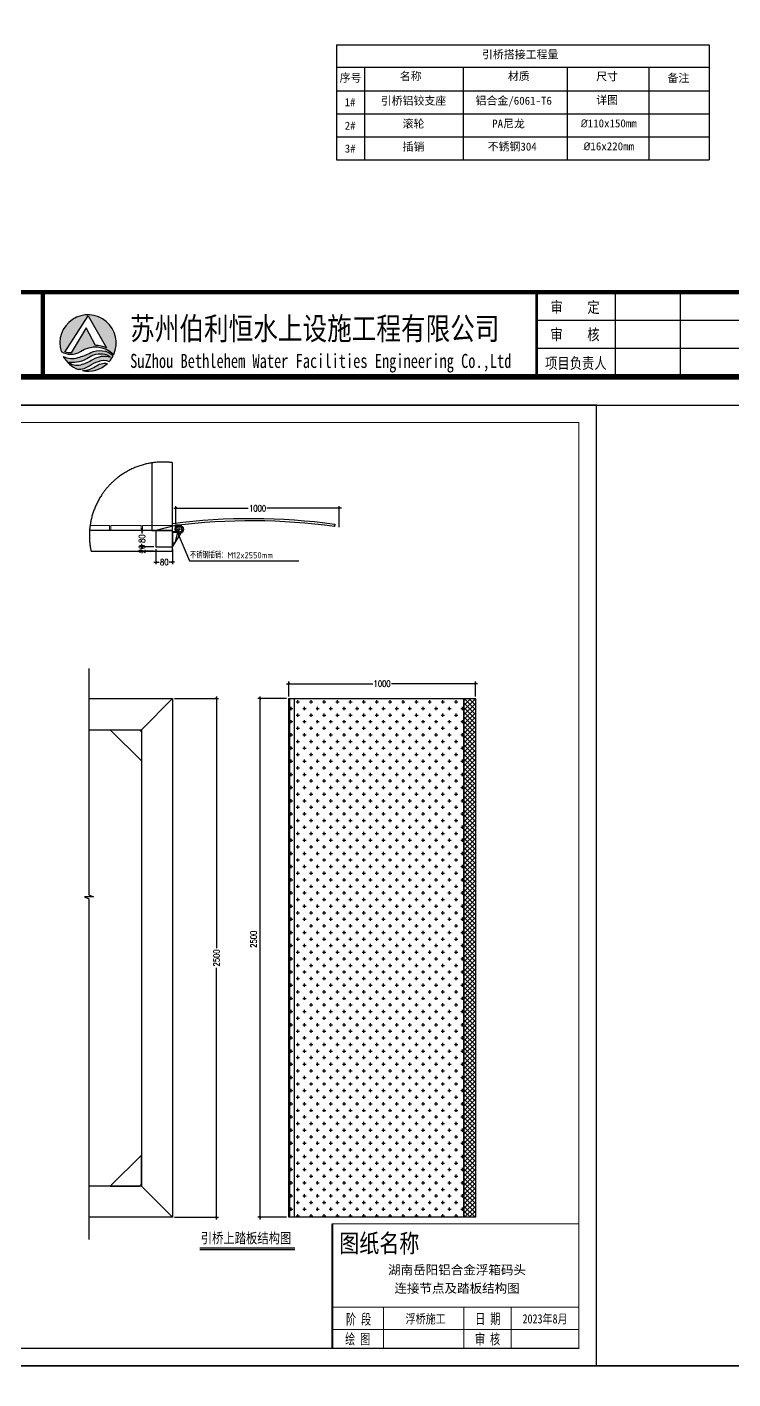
# Model space of a CAD drawing. Extents: x -259369 to -50372, y -155978 to 198088.
# Drawn here: x -103990 to -100589, y 24441 to 30956 of the extents above; entities that cross this region are included whole.
import ezdxf
from ezdxf.enums import TextEntityAlignment as Align

# ---------------------------------------------------------------- set-up
doc = ezdxf.new("R2010")
doc.units = 0
doc.header["$LTSCALE"] = 1000
doc.header["$MEASUREMENT"] = 0
for name, pattern in [('CENTER', [2, 1.25, -0.25, 0.25, -0.25]), ('DASH', [0.35, 0.25, -0.1]), ('DASHED', [0.75, 0.5, -0.25]), ('PHANTOM2', [1.25, 0.625, -0.125, 0.125, -0.125, 0.125, -0.125])]:
    doc.linetypes.add(name, pattern=pattern)
doc.layers.add('1', color=7, linetype='Continuous', true_color=0xffffff)
for name, color, linetype in [('100x100铝方通', 3, 'Continuous'), ('hjh文字', 7, 'Continuous'), ('HR-Aluminous', 4, 'Continuous'), ('HR-Break', 1, 'PHANTOM2'), ('HR-dimension', 9, 'Continuous'), ('HR-hatch', 8, 'Continuous'), ('HR-Index symbol', 35, 'Continuous'), ('HR-Zhuliang', 3, 'Continuous'), ('SGIDI_TK_TEXT', 3, 'Continuous'), ('连接端梁', 130, 'Continuous'), ('铝条', 31, 'Continuous'), ('铝通', 4, 'Continuous')]:
    doc.layers.add(name, color=color, linetype=linetype)
doc.layers.add('YLW-Background', color=45, linetype='Continuous', lineweight=5)
doc.layers.add('图框', color=7, linetype='Continuous', lineweight=13)
doc.styles.add('-宋体', font='', dxfattribs={"width": 0.8})
doc.styles.add('_TCH_DIM', font='SIMPLEX.shx', dxfattribs={"bigfont": 'hztxt.shx'})
doc.styles.add('Arial', font='')
doc.styles.add('HZTXT', font='txtw.shx', dxfattribs={"width": 0.8, "bigfont": 'hztxtw.shx'})
doc.styles.add('SGIDI-0', font='simhei.ttf', dxfattribs={"width": 0.8})
doc.styles.get("Standard").update_dxf_attribs({"font": 'gbenor.shx', "bigfont": 'gbcbig.shx'})
doc.styles.add('仿宋', font='simfang.ttf', dxfattribs={"width": 0.7})
doc.styles.add('图框', font='')
doc.styles.add('宋体', font='')
doc.styles.add('工程字体', font='', dxfattribs={"width": 0.8})
doc.styles.add('黑体', font='simhei.ttf', dxfattribs={"width": 0.8})
doc.styles.get('-宋体').set_extended_font_data('SimSun')
doc.styles.get('Arial').set_extended_font_data('STXihei')
doc.styles.get('图框').set_extended_font_data('SimSun')
doc.styles.get('宋体').set_extended_font_data('SimSun')
doc.styles.get('工程字体').set_extended_font_data('SimSun')
doc.dimstyles.new('HR-A3-DIM-10', dxfattribs={"dimscale": 10, "dimtxt": 3, "dimasz": 1, "dimexe": 1, "dimexo": 1, "dimgap": 0.5, "dimtad": 0, "dimdec": 1, "dimrnd": 0.0005, "dimzin": 9, "dimdsep": 46, "dimtxsty": 'HZTXT', "dimblk": 'ARCHTICK', "dimcen": 0, "dimdle": 1, "dimclrd": 9, "dimclre": 9, "dimclrt": 2, "dimazin": 2, "dimtfac": 1, "dimtdec": 1, "dimtix": 1, "dimtofl": 0, "dimtmove": 2, "dimatfit": 3, "dimldrblk": 'ARCHTICK', "dimfxl": 1, "dimarcsym": 2})
doc.dimstyles.new('HR-BI-DIM5', dxfattribs={"dimscale": 6, "dimtxt": 5, "dimasz": 1, "dimexe": 1, "dimexo": 1.5, "dimgap": 2, "dimtad": 1, "dimdec": 1, "dimdsep": 46, "dimtxsty": 'HZTXT', "dimcen": 0, "dimdle": 1, "dimclrd": 256, "dimclre": 256, "dimclrt": 2, "dimadec": 1, "dimazin": 0, "dimtfac": 1, "dimtdec": 1, "dimtix": 1, "dimtmove": 2, "dimatfit": 3, "dimfxl": 1, "dimtfill": 1, "dimtolj": 1, "dimtzin": 0, "dimarcsym": 1})

# ---------------------------------------------------------------- blocks, each defined once
blk = doc.blocks.new('A$C148601bc')
at = {"layer": 'HR-dimension'}
blk.add_lwpolyline([(-5.8, -50), (6.7, 0), (-18.3, 0), (-18.3, -50)], close=True, dxfattribs=at)
blk = doc.blocks.new('_ArchTick')
at = {"color": 0, "linetype": 'ByBlock', "const_width": 0.4}
blk.add_lwpolyline([(-0.5, -0.5), (0.5, 0.5)], dxfattribs=at)
blk = doc.blocks.new('*D474')
at = {"layer": 'Defpoints', "color": 0, "ltscale": 1.5, "transparency": 16777216}
for p in [(-103369.2, 28450.6), (-103289.2, 28450.6), (-103289.2, 28377.5)]:
    blk.add_point(p, dxfattribs=at)
at = {"layer": 'HR-dimension', "color": 9, "lineweight": -2, "ltscale": 1.5, "transparency": 16777216}
for p, q in [((-103369.2, 28440.6), (-103369.2, 28367.5)), ((-103289.2, 28440.6), (-103289.2, 28367.5)), ((-103379.2, 28377.5), (-103353.7, 28377.5)), ((-103279.2, 28377.5), (-103304.8, 28377.5))]:
    blk.add_line(p, q, dxfattribs=at)
at = {"layer": 'HR-dimension', "color": 9, "lineweight": -2, "ltscale": 1.5, "transparency": 16777216, "xscale": 10, "yscale": 10, "zscale": 10, "rotation": 180}
blk.add_blockref('_ArchTick', (-103369.2, 28377.5), dxfattribs=at)
at = {"layer": 'HR-dimension', "color": 9, "lineweight": -2, "ltscale": 1.5, "transparency": 16777216, "xscale": 10, "yscale": 10, "zscale": 10}
blk.add_blockref('_ArchTick', (-103289.2, 28377.5), dxfattribs=at)
at = {"layer": 'HR-dimension', "color": 2, "ltscale": 1.5, "transparency": 16777216, "insert": (-103329.2, 28377.5), "char_height": 30, "attachment_point": 5, "style": 'HZTXT'}
blk.add_mtext('80', dxfattribs=at)
blk = doc.blocks.new('*D448')
at = {"layer": 'Defpoints', "color": 0, "ltscale": 1.5, "transparency": 16777216}
for p in [(-103436.6, 28450.6), (-103369.2, 28450.6), (-103369.2, 28430.6)]:
    blk.add_point(p, dxfattribs=at)
at = {"layer": 'HR-dimension', "color": 9, "lineweight": -2, "ltscale": 1.5, "transparency": 16777216}
for p, q in [((-103379.2, 28450.6), (-103446.6, 28450.6)), ((-103379.2, 28430.6), (-103446.6, 28430.6)), ((-103436.6, 28450.6), (-103436.6, 28460.6)), ((-103436.6, 28430.6), (-103436.6, 28420.6))]:
    blk.add_line(p, q, dxfattribs=at)
at = {"layer": 'HR-dimension', "color": 9, "lineweight": -2, "ltscale": 1.5, "transparency": 16777216, "xscale": 10, "yscale": 10, "zscale": 10}
for p, rotation in [((-103436.6, 28450.6), 270), ((-103436.6, 28430.6), 90)]:
    blk.add_blockref('_ArchTick', p, dxfattribs=dict(at, rotation=rotation))
at = {"layer": 'HR-dimension', "color": 2, "ltscale": 1.5, "transparency": 16777216, "insert": (-103436.6, 28440.6), "char_height": 30, "attachment_point": 5, "rotation": 90, "style": 'HZTXT'}
blk.add_mtext('20', dxfattribs=at)
blk = doc.blocks.new('*D475')
at = {"layer": 'Defpoints', "color": 0, "ltscale": 1.5, "transparency": 16777216}
for p in [(-103436.6, 28530.6), (-103369.2, 28530.6), (-103369.2, 28450.6)]:
    blk.add_point(p, dxfattribs=at)
at = {"layer": 'HR-dimension', "color": 9, "lineweight": -2, "ltscale": 1.5, "transparency": 16777216}
for p, q in [((-103436.6, 28540.6), (-103436.6, 28515.1)), ((-103379.2, 28530.6), (-103446.6, 28530.6)), ((-103379.2, 28450.6), (-103446.6, 28450.6)), ((-103436.6, 28440.6), (-103436.6, 28466.2))]:
    blk.add_line(p, q, dxfattribs=at)
at = {"layer": 'HR-dimension', "color": 9, "lineweight": -2, "ltscale": 1.5, "transparency": 16777216, "xscale": 10, "yscale": 10, "zscale": 10}
for p, rotation in [((-103436.6, 28530.6), 90), ((-103436.6, 28450.6), 270)]:
    blk.add_blockref('_ArchTick', p, dxfattribs=dict(at, rotation=rotation))
at = {"layer": 'HR-dimension', "color": 2, "ltscale": 1.5, "transparency": 16777216, "insert": (-103436.6, 28490.6), "char_height": 30, "attachment_point": 5, "rotation": 90, "style": 'HZTXT'}
blk.add_mtext('80', dxfattribs=at)
blk = doc.blocks.new('*D476')
at = {"layer": 'Defpoints', "color": 0, "ltscale": 1.5, "transparency": 16777216}
for p in [(-103289.2, 27720.1), (-103289.2, 25220.1), (-103077.5, 25220.1)]:
    blk.add_point(p, dxfattribs=at)
at = {"layer": 'HR-dimension', "color": 9, "lineweight": -2, "ltscale": 1.5, "transparency": 16777216}
for p, q in [((-103279.2, 27720.1), (-103067.5, 27720.1)), ((-103077.5, 27730.1), (-103077.5, 26517.4)), ((-103077.5, 25210.1), (-103077.5, 26422.8)), ((-103279.2, 25220.1), (-103067.5, 25220.1))]:
    blk.add_line(p, q, dxfattribs=at)
at = {"layer": 'HR-dimension', "color": 9, "lineweight": -2, "ltscale": 1.5, "transparency": 16777216, "xscale": 10, "yscale": 10, "zscale": 10}
for p, rotation in [((-103077.5, 27720.1), 90), ((-103077.5, 25220.1), 270)]:
    blk.add_blockref('_ArchTick', p, dxfattribs=dict(at, rotation=rotation))
at = {"layer": 'HR-dimension', "color": 2, "ltscale": 1.5, "transparency": 16777216, "insert": (-103077.5, 26470.1), "char_height": 30, "attachment_point": 5, "rotation": 90, "style": 'HZTXT'}
blk.add_mtext('2500', dxfattribs=at)
blk = doc.blocks.new('*D477')
at = {"layer": 'Defpoints', "color": 0, "ltscale": 1.5, "transparency": 16777216}
for p in [(-102729.7, 27720.1), (-102869.1, 25220.1), (-102729.7, 25220.1)]:
    blk.add_point(p, dxfattribs=at)
at = {"layer": 'HR-dimension', "color": 9, "lineweight": -2, "ltscale": 1.5, "transparency": 16777216}
for p, q in [((-102739.7, 27720.1), (-102879.1, 27720.1)), ((-102869.1, 27730.1), (-102869.1, 25210.1)), ((-102739.7, 25220.1), (-102879.1, 25220.1))]:
    blk.add_line(p, q, dxfattribs=at)
at = {"layer": 'HR-dimension', "color": 9, "lineweight": -2, "ltscale": 1.5, "transparency": 16777216, "xscale": 10, "yscale": 10, "zscale": 10}
for p, rotation in [((-102869.1, 27720.1), 90), ((-102869.1, 25220.1), 270)]:
    blk.add_blockref('_ArchTick', p, dxfattribs=dict(at, rotation=rotation))
at = {"layer": 'HR-dimension', "color": 2, "ltscale": 1.5, "transparency": 16777216, "insert": (-102899.1, 26560.1), "char_height": 30, "attachment_point": 5, "rotation": 90, "style": 'HZTXT'}
blk.add_mtext('2500', dxfattribs=at)
blk = doc.blocks.new('*D478')
at = {"layer": 'Defpoints', "color": 0, "ltscale": 1.5, "transparency": 16777216}
for p in [(-101829.7, 27791.6), (-102729.7, 27720.1), (-101829.7, 27720.1)]:
    blk.add_point(p, dxfattribs=at)
at = {"layer": 'HR-dimension', "color": 9, "lineweight": -2, "ltscale": 1.5, "transparency": 16777216}
for p, q in [((-102739.7, 27791.6), (-102324.7, 27791.6)), ((-102729.7, 27730.1), (-102729.7, 27801.6)), ((-101819.7, 27791.6), (-102234.7, 27791.6)), ((-101829.7, 27730.1), (-101829.7, 27801.6))]:
    blk.add_line(p, q, dxfattribs=at)
at = {"layer": 'HR-dimension', "color": 9, "lineweight": -2, "ltscale": 1.5, "transparency": 16777216, "xscale": 10, "yscale": 10, "zscale": 10, "rotation": 180}
blk.add_blockref('_ArchTick', (-102729.7, 27791.6), dxfattribs=at)
at = {"layer": 'HR-dimension', "color": 9, "lineweight": -2, "ltscale": 1.5, "transparency": 16777216, "xscale": 10, "yscale": 10, "zscale": 10}
blk.add_blockref('_ArchTick', (-101829.7, 27791.6), dxfattribs=at)
at = {"layer": 'HR-dimension', "color": 2, "ltscale": 1.5, "transparency": 16777216, "insert": (-102279.7, 27791.6), "char_height": 30, "attachment_point": 5, "style": 'HZTXT'}
blk.add_mtext('{\\Ftxtw,hztxtw|c134;1000}', dxfattribs=at)
blk = doc.blocks.new('*U195')
blk.add_line((0, 0), (45.84, 0))
at = {"const_width": 0.5}
blk.add_lwpolyline([(0, 0.75), (45.84, 0.75)], dxfattribs=at)
at = {"style": '工程字体', "width": 0.8}
blk.add_attdef('图名标注', (0.42, 3), '', height=5, dxfattribs=at)
blk = doc.blocks.new('A$C848c3b45')
at = {"color": 1, "linetype": 'CENTER', "ltscale": 10.16}
for p, q in [((11, -0.1), (-11, 0.1)), ((-0.1, -11), (0.1, 11))]:
    blk.add_line(p, q, dxfattribs=at)
blk.add_line((374.4, 6.1), (375.1, 12))
blk.add_lwpolyline([(-16, -5.7), (-15.9, 14.3, -0.066496), (375.1, 12), (374.4, 6.1, 0.065854), (-9.9, 9), (-10, -5.7)], format="xyb", close=True)
for radius in [10, 7]:
    blk.add_circle((0, 0), radius)
blk = doc.blocks.new('*D693')
at = {"layer": 'Defpoints', "color": 0, "ltscale": 1.5, "transparency": 16777216}
for p in [(-102485.7, 28637.3), (-103273.3, 28550), (-102485.7, 28535.9)]:
    blk.add_point(p, dxfattribs=at)
at = {"layer": 'HR-dimension', "color": 9, "lineweight": -2, "ltscale": 1.5, "transparency": 16777216}
for p, q in [((-103283.3, 28637.3), (-102924.5, 28637.3)), ((-103273.3, 28560), (-103273.3, 28647.3)), ((-102475.7, 28637.3), (-102834.5, 28637.3)), ((-102485.7, 28545.9), (-102485.7, 28647.3))]:
    blk.add_line(p, q, dxfattribs=at)
at = {"layer": 'HR-dimension', "color": 9, "lineweight": -2, "ltscale": 1.5, "transparency": 16777216, "xscale": 10, "yscale": 10, "zscale": 10, "rotation": 180}
blk.add_blockref('_ArchTick', (-103273.3, 28637.3), dxfattribs=at)
at = {"layer": 'HR-dimension', "color": 9, "lineweight": -2, "ltscale": 1.5, "transparency": 16777216, "xscale": 10, "yscale": 10, "zscale": 10}
blk.add_blockref('_ArchTick', (-102485.7, 28637.3), dxfattribs=at)
at = {"layer": 'HR-dimension', "color": 2, "ltscale": 1.5, "transparency": 16777216, "insert": (-102879.5, 28637.3), "char_height": 30, "attachment_point": 5, "style": 'HZTXT'}
blk.add_mtext('{\\Ftxtw,hztxtw|c134;1000}', dxfattribs=at)
blk = doc.blocks.new('$TITLEBLK$00000187')
h = blk.add_hatch(color=140)
h.dxf.hatch_style = 1
h.paths.add_polyline_path([(-294.3, 4.5, 0.294083), (-290.89, 4.48, -0.363756), (-284.97, 3.96, 1.450144)])
h.paths.add_polyline_path([(-289.53, 10.8), (-286.23, 5.12, 0.101723), (-288.23, 5.58), (-289.84, 8.66), (-292.52, 4.26, -0.081837), (-293.64, 4.38)], flags=16)
h = blk.add_hatch(color=174)
h.paths.add_polyline_path([(-285.05, 3.78, 0.296692), (-289.05, 4.29, -0.04264), (-291.3, 3.4, -0.209747), (-293.92, 3.62, 0.179915), (-291.3, 1.33, 0.169783), (-289.28, 1.97, -0.05744), (-287.69, 2.74, -0.214092), (-285.77, 2.71, 0.064571)])
h.paths.add_polyline_path([(-288.71, 3.03, -0.084014), (-290.89, 2.08, -0.271733), (-292.96, 2.61, 0.071966), (-291.58, 2.64, 0.098278), (-289.75, 3.23, -0.072406), (-288.51, 3.9, -0.088156), (-286.96, 4.07, -0.181988), (-285.56, 3.48, 0.206106)], flags=16)
blk.add_hatch(color=174).paths.add_polyline_path([(-286.08, 2.39, 0.189728), (-288.25, 1.81, -0.126537), (-290.52, 1.1, 0.245013)])
for p, q in [((-196, 0), (-196, 15)), ((-184.5, 0), (-184.5, 15)), ((-136, 10), (-210, 10)), ((-136, 5), (-210, 5))]:
    blk.add_line(p, q)
for points, const_width in [([(-297.54, 0), (-297.54, 15), (0, 15)], 0.8), ([(-210, 0), (-210, 15)], 0.5)]:
    blk.add_lwpolyline(points, dxfattribs=dict(const_width=const_width))
for points in [[(-294.3, 4.5, 0.294083), (-290.89, 4.48, -0.363756), (-284.97, 3.96, 1.450144)], [(-293.64, 4.38), (-289.53, 10.8), (-286.23, 5.12, 0.101723), (-288.23, 5.58), (-289.84, 8.66), (-292.52, 4.26, -0.081837)]]:
    blk.add_lwpolyline(points, format="xyb", close=True)
for points in [[(-293.92, 3.62, 0.209747), (-291.3, 3.4, 0.04264), (-289.05, 4.29, -0.296692), (-285.05, 3.78)], [(-292.96, 2.61, 0.071966), (-291.58, 2.64, 0.098278), (-289.75, 3.23, -0.072406), (-288.51, 3.9, -0.088156), (-286.96, 4.07, -0.181988), (-285.56, 3.48, 0.206106), (-288.71, 3.03, -0.084014), (-290.89, 2.08, -0.271733), (-292.96, 2.61)], [(-291.3, 1.33, 0.169783), (-289.28, 1.97, -0.05744), (-287.69, 2.74, -0.214092), (-285.77, 2.71, -0.214092)], [(-290.52, 1.1, 0.126537), (-288.25, 1.81, -0.189728), (-286.08, 2.39, -0.189728)]]:
    blk.add_lwpolyline(points, format="xyb")
for start, end in [(208.4706, 249.2676), (318.8384, 333.6165), (258.5751, 313.6432)]:
    blk.add_arc((-289.53, 6), 5, start, end)
at = {"style": '图框'}
for s, height, width, p in [('审    定', 2, 0.8, (-207.53, 11.34)), ('苏州伯利恒水上设施工程有限公司', 4, 0.8, (-282.06, 6.56)), ('审    核', 2, 0.8, (-207.55, 6.48)), ('SuZhou Bethlehem Water Facilities Engineering Co.,Ltd ', 2.5, 0.75, (-282.06, 1.57)), ('项目负责人', 2, 0.8, (-208.49, 1.42))]:
    blk.add_text(s, height=height, dxfattribs=dict(at, width=width)).set_placement(p)
for tag, p in [('审定人', (-193.68, 10.95)), ('校对', (-155.51, 10.92)), ('审核人', (-193.68, 6.03)), ('设计负责人', (-158.64, 6.23)), ('项目负责人', (-195.69, 1.11)), ('设计人', (-156.48, 1.18))]:
    blk.add_attdef(tag, p, '', height=3)
for tag, p, height, style, width in [('工程名称', (-115.66, 9.53), 3, '-宋体', 0.8), ('阶段', (-12.96, 10.81), 2.5, '黑体', 0.8), ('图名', (-73.67, 6.22), 3, '-宋体', 0.8), ('日期', (-12.96, 5.8), 2.5, '黑体', 0.8), ('项目名称', (-115.65, 1.97), 3, '-宋体', 0.8), ('图号', (-31.44, 2.55), 3, '_TCH_DIM', 0.7), ('比例', (-12.96, 1.14), 2.5, '黑体', 0.8)]:
    blk.add_attdef(tag, p, '', height=height, dxfattribs=dict(style=style, width=width))
blk = doc.blocks.new('rgthtyjyuk')
blk.add_lwpolyline([(0, 0), (420, 0), (420, 297), (0, 297)], close=True)
at = {"const_width": 1}
blk.add_lwpolyline([(25, 5), (415, 5), (415, 292), (25, 292)], close=True, dxfattribs=at)
at = {"const_width": 0.8}
blk.add_lwpolyline([(415, 20), (25, 20)], dxfattribs=at)
blk = doc.blocks.new('dsgrgthth')
at = {"layer": 'hjh文字'}
for p, q in [((32551, -6739), (32551, -7107.8)), ((32551, -6739), (33748.1, -6739)), ((33748.1, -6739), (33748.1, -7107.8)), ((32551, -6810.7), (33748.1, -6810.7)), ((32640.7, -6810.7), (32640.7, -7107.8)), ((32957.4, -6810.7), (32957.4, -7107.8)), ((33292.2, -6810.7), (33292.2, -7107.8)), ((33554.1, -6810.7), (33554.1, -7107)), ((32551, -6886.5), (33748.1, -6886.5)), ((32551, -6960.3), (33748.1, -6960.3)), ((32551, -7034), (33748.1, -7034)), ((32551, -7107.8), (33748.1, -7107.8))]:
    blk.add_line(p, q, dxfattribs=at)
at = {"layer": 'hjh文字', "style": '宋体'}
for s, height, p in [('铝合金/6061-T6 ', 25.714, (32997.5, -6930.9)), ('PA尼龙', 25.71, (33050.9, -7004.6)), ('不锈钢304', 25.71, (33036.3, -7078.4))]:
    blk.add_text(s, height=height, dxfattribs=at).set_placement(p)
at = {"layer": 'hjh文字', "attachment_point": 5, "style": 'Arial'}
for s, insert, char_height, width in [('引桥搭接工程量', (33140.7, -6771.1), 25.71, 2128.883), ('序号', (32595.9, -6846), 25.71, 82.26), ('名称', (32789.2, -6840.9), 25.71, 765.263), ('材质', (33136.3, -6840.9), 25.71, 566.211), ('尺寸', (33420.1, -6841.5), 25.71, 462.715), ('备注', (33648.9, -6846.5), 25.71, 387.87), ('引桥铝铰支座', (32798.1, -6919.9), 25.71, 870.528), ('详图', (33420.1, -6917.3), 25.71, 462.715), ('1#', (32594.2, -6923.1), 25.71, 82.26), ('2#', (32594.7, -6998.4), 25.71, 82.26), ('滚轮', (32798.1, -6993.6), 25.71, 870.528), ('{\\fISOCPEUR|b0|i0|c0|p34;%%C}110x150mm', (33425.3, -6991.1), 25.714, 462.715), ('3#', (32594.7, -7072.1), 25.71, 82.26), ('插销', (32798.1, -7067.4), 25.71, 870.528), ('{\\fISOCPEUR|b0|i0|c0|p34;%%C}16x220mm', (33425.3, -7064.8), 25.714, 462.715)]:
    blk.add_mtext(s, dxfattribs=dict(at, insert=insert, char_height=char_height, width=width))

msp = doc.modelspace()

# ---------------------------------------------------------------- hatches: boundary and pattern name
at = {"layer": 'HR-dimension'}
h = msp.add_hatch(dxfattribs=at)
h.set_pattern_fill('ANSI37', color=256, scale=5)
h.set_pattern_definition([(45, (-116258.569, 11606.747), (-11.22532, 11.22532), []), (135, (-116258.569, 11606.747), (-11.22532, -11.22532), [])])
h.paths.add_polyline_path([(-101885.07, 27720.06), (-101829.71, 27720.06), (-101829.71, 25220.07), (-101885.07, 25220.07)])
at = {"layer": 'HR-hatch'}
h = msp.add_hatch(dxfattribs=at)
h.set_pattern_fill('CROSS', color=256, scale=5)
h.set_pattern_definition([(0, (-116758.57, 11606.747), (31.75, 31.75), [15.875, -47.625]), (90, (-116750.63, 11598.81), (-31.75, 31.75), [15.875, -47.625])])
h.paths.add_polyline_path([(-101885.07, 27720.06), (-102729.71, 27720.06), (-102729.71, 25220.07), (-101885.07, 25220.07)])

# ---------------------------------------------------------------- linework, layer by layer
at = {"layer": '1', "color": 1}
msp.add_lwpolyline([(-102723.69, 27720.06), (-102703.69, 27720.06), (-102703.69, 25220.07), (-102723.69, 25220.07)], close=True, dxfattribs=at)
at = {"layer": '1', "color": 0}
msp.add_circle((-103268.36, 28530.64), 7, dxfattribs=at)
at = {"layer": '100x100铝方通'}
msp.add_lwpolyline([(-103289.19, 25320.06), (-103289.19, 25220.06), (-103692.36, 25220.07)], dxfattribs=at)
at = {"layer": 'HR-Aluminous'}
msp.add_lwpolyline([(-103389.22, 28855.75), (-103389.22, 28530.64), (-103289.22, 28530.64), (-103289.22, 28856.92)], dxfattribs=at)
at = {"layer": 'HR-Break', "linetype": 'Continuous'}
msp.add_lwpolyline([(-103692.39, 27865.48), (-103692.39, 26774.4), (-103670.51, 26765.03), (-103714.26, 26765.03), (-103692.39, 26755.65), (-103692.39, 25113.72)], dxfattribs=at)
at = {"layer": 'HR-dimension'}
for points in [[(-102729.71, 27720.06), (-101885.07, 27720.06), (-101885.07, 25220.07), (-102729.71, 25220.07)], [(-101885.07, 27720.06), (-101829.71, 27720.06), (-101829.71, 25220.07), (-101885.07, 25220.07)]]:
    msp.add_lwpolyline(points, close=True, dxfattribs=at)
at = {"layer": 'HR-Index symbol', "linetype": 'DASH', "ltscale": 250}
msp.add_arc((-103335.11, 28504.94), 354.96, 82.571423, 192.083131, dxfattribs=at)
at = {"layer": 'HR-Zhuliang'}
for p, q in [((-103439.19, 27570.06), (-103289.19, 27720.06)), ((-103439.19, 25370.06), (-103289.19, 25220.07))]:
    msp.add_line(p, q, dxfattribs=at)
for points in [[(-103682.21, 28430.64), (-103289.22, 28430.64), (-103289.22, 28530.64), (-103689.14, 28530.64)], [(-103692.36, 27720.07), (-103289.19, 27720.06), (-103289.23, 25220.06), (-103692.36, 25220.07)], [(-103692.37, 27570.07), (-103439.19, 27570.06), (-103439.22, 25370.06), (-103692.36, 25370.07)]]:
    msp.add_lwpolyline(points, dxfattribs=at)
at = {"layer": 'YLW-Background', "linetype": 'DASHED'}
msp.add_lwpolyline([(-103689.14, 28530.64), (-103593.22, 28530.64), (-103593.22, 28553.64), (-103686.72, 28553.64)], dxfattribs=at)
for points in [[(-103441.22, 28553.64), (-103586.22, 28553.64), (-103586.22, 28530.64), (-103441.22, 28530.64)], [(-103289.22, 28553.64), (-103434.22, 28553.64), (-103434.22, 28530.64), (-103289.22, 28530.64)]]:
    msp.add_lwpolyline(points, close=True, dxfattribs=at)
at = {"layer": '图框'}
for p, q in [((-102519.6, 25189.02), (-101331.93, 25189.02)), ((-102519.6, 24786.61), (-101331.93, 24786.61)), ((-102272.42, 24786.61), (-102272.42, 24588.69)), ((-101885.78, 24786.61), (-101885.78, 24588.69)), ((-101658.29, 24786.61), (-101658.29, 24588.69)), ((-102519.6, 24679.88), (-101331.93, 24679.88)), ((-102230.97, 24588.69), (-101331.93, 24588.69))]:
    msp.add_line(p, q, dxfattribs=at)
for points, const_width in [([(-102519.6, 25189.02), (-102519.6, 24588.69)], 8.99), ([(-102519.6, 25189.02), (-101331.93, 25189.02)], 4.5)]:
    msp.add_lwpolyline(points, dxfattribs=dict(at, const_width=const_width))
at = {"layer": '连接端梁', "color": 0}
for points, const_width in [([(-107106.17, 29134.87), (-101247.45, 29134.87), (-101247.45, 24504.21), (-107106.17, 24504.21)], 5.28), ([(-107021.69, 29050.39), (-101331.93, 29050.39), (-101331.93, 24588.69), (-107021.69, 24588.69)], 5.28), ([(-107106.17, 24504.21), (-98229.33, 24504.21), (-98229.33, 17488.07), (-107106.17, 17488.07)], 8)]:
    msp.add_lwpolyline(points, close=True, dxfattribs=dict(at, const_width=const_width))
at = {"layer": '铝条'}
for points in [[(-103439.19, 27560.06), (-103439.19, 27420.06), (-103589.19, 27570.06), (-103449.19, 27570.06)], [(-103439.22, 25380.06), (-103439.22, 25520.06), (-103589.22, 25370.06), (-103449.22, 25370.06)]]:
    msp.add_lwpolyline(points, close=True, dxfattribs=at)
at = {"layer": '铝通'}
msp.add_lwpolyline([(-103245.63, 28520.23, 0.6686219), (-103277.1, 28554.06), (-103369.22, 28530.64), (-103369.22, 28450.64), (-103289.22, 28450.64)], format="xyb", close=True, dxfattribs=at)

# ---------------------------------------------------------------- block references
at = {"xscale": 27.17490191684078, "yscale": 27.17490191684078, "zscale": 27.17490191684078}
for name, p in [('rgthtyjyuk', (-107106.17, 29134.87)), ('$TITLEBLK$00000187', (-95828.58, 29270.74))]:
    msp.add_blockref(name, p, dxfattribs=at)
at = {"xscale": 10, "yscale": 10, "zscale": 10}
msp.add_blockref('*U195', (-103157.93, 25064.64), dxfattribs=at).add_auto_attribs({'图名标注': '引桥上踏板结构图'})
at = {"layer": 'HR-dimension', "xscale": 2, "yscale": 2, "zscale": 2, "rotation": 0.09358043131044232}
msp.add_blockref('A$C848c3b45', (-103257.34, 28535.73), dxfattribs=at)
at = {"layer": 'HR-dimension'}
msp.add_blockref('A$C148601bc', (-103270.92, 28520.64), dxfattribs=at)
at = {"layer": '连接端梁', "color": 0, "xscale": 1.5, "yscale": 1.5, "zscale": 1.5}
msp.add_blockref('dsgrgthth', (-151325.47, 40978.61), dxfattribs=at)

# ---------------------------------------------------------------- texts
at = {"layer": 'hjh文字'}
msp.add_text('不锈钢插销：M12x2550mm', height=30, dxfattribs=at).set_placement((-103205.39, 28395.95))
at = {"layer": 'SGIDI_TK_TEXT', "color": 0, "style": '工程字体', "width": 0.8}
msp.add_text('图纸名称', height=88.542, dxfattribs=at).set_placement((-102293.02, 25094.75), align=Align.MIDDLE_CENTER)
at = {"layer": 'SGIDI_TK_TEXT', "color": 7, "style": '仿宋', "width": 0.7}
for s, p in [('阶 段', (-102393.12, 24728.62)), ('日 期', (-101770.44, 24731.1)), ('绘 图', (-102397.23, 24633.43)), ('审 核', (-101771.58, 24632.88))]:
    msp.add_text(s, height=50.688, dxfattribs=at).set_placement(p, align=Align.MIDDLE_CENTER)
at = {"layer": 'SGIDI_TK_TEXT', "color": 7, "style": 'SGIDI-0'}
for tag, p in [('湖南岳阳铝合金浮箱码头', (-101918.53, 24966.66)), ('连接节点及踏板结构图', (-101918.53, 24878.17))]:
    msp.add_attdef(tag, text='', height=44.27, dxfattribs=at).set_placement(p, align=Align.MIDDLE_CENTER)
at = {"layer": 'SGIDI_TK_TEXT', "color": 7, "style": 'SGIDI-0', "width": 0.8}
for tag, p in [('浮桥施工', (-102069.64, 24730.72)), ('2023年8月', (-101494.43, 24730.72))]:
    msp.add_attdef(tag, text='建设单位', height=44.271, dxfattribs=at).set_placement(p, align=Align.MIDDLE_CENTER)

# ---------------------------------------------------------------- dimensions: what is measured, and where the dimension line sits
at = {"layer": 'HR-dimension', "ltscale": 1.5}
for base, p1, p2, picture, middle in [((-102485.7, 28637.35), (-103273.28, 28550.05), (-102485.7, 28535.89), '*D693', (-102879.49, 28637.35)), ((-101829.71, 27791.57), (-102729.71, 27720.06), (-101829.71, 27720.06), '*D478', (-102279.71, 27791.57))]:
    dim = msp.add_linear_dim(base=base, p1=p1, p2=p2, text='{\\Ftxtw,hztxtw|c134;1000}', dimstyle='HR-A3-DIM-10', dxfattribs=at)
    dim.commit()
    dim.dimension.update_dxf_attribs({"geometry": picture, "text_midpoint": middle})
for base, p1, p2, picture, middle in [((-103436.59, 28530.64), (-103369.22, 28450.64), (-103369.22, 28530.64), '*D475', (-103436.59, 28490.64)), ((-103436.59, 28450.64), (-103369.22, 28430.64), (-103369.22, 28450.64), '*D448', (-103436.59, 28440.64)), ((-103077.5341, 25220.107), (-103289.1865, 27720.0592), (-103289.227, 25220.107), '*D476', (-103077.5341, 26470.0831))]:
    dim = msp.add_linear_dim(base=base, p1=p1, p2=p2, angle=90, dimstyle='HR-A3-DIM-10', dxfattribs=at)
    dim.commit()
    dim.dimension.update_dxf_attribs({"geometry": picture, "text_midpoint": middle})
dim = msp.add_linear_dim(base=(-103289.22, 28377.53), p1=(-103369.22, 28450.64), p2=(-103289.22, 28450.64), dimstyle='HR-A3-DIM-10', dxfattribs=at)
dim.commit()
dim.dimension.update_dxf_attribs({"geometry": '*D474', "text_midpoint": (-103329.22, 28377.53)})
dim = msp.add_linear_dim(base=(-102869.13, 25220.07), p1=(-102729.71, 27720.06), p2=(-102729.71, 25220.07), angle=90, dimstyle='HR-A3-DIM-10', dxfattribs=at)
dim.commit()
dim.dimension.update_dxf_attribs({"geometry": '*D477', "text_midpoint": (-102899.13, 26560.07), "dimtype": 160})

# ---------------------------------------------------------------- leaders
at = {"layer": 'HR-dimension'}
msp.add_leader([(-103270.23, 28532.11), (-103207.83, 28383.13), (-102680.75, 28383.13)], dimstyle='HR-BI-DIM5', override={"dimgap": 2, "dimtad": 0}, dxfattribs=at)

doc.saveas('drawing.dxf')
